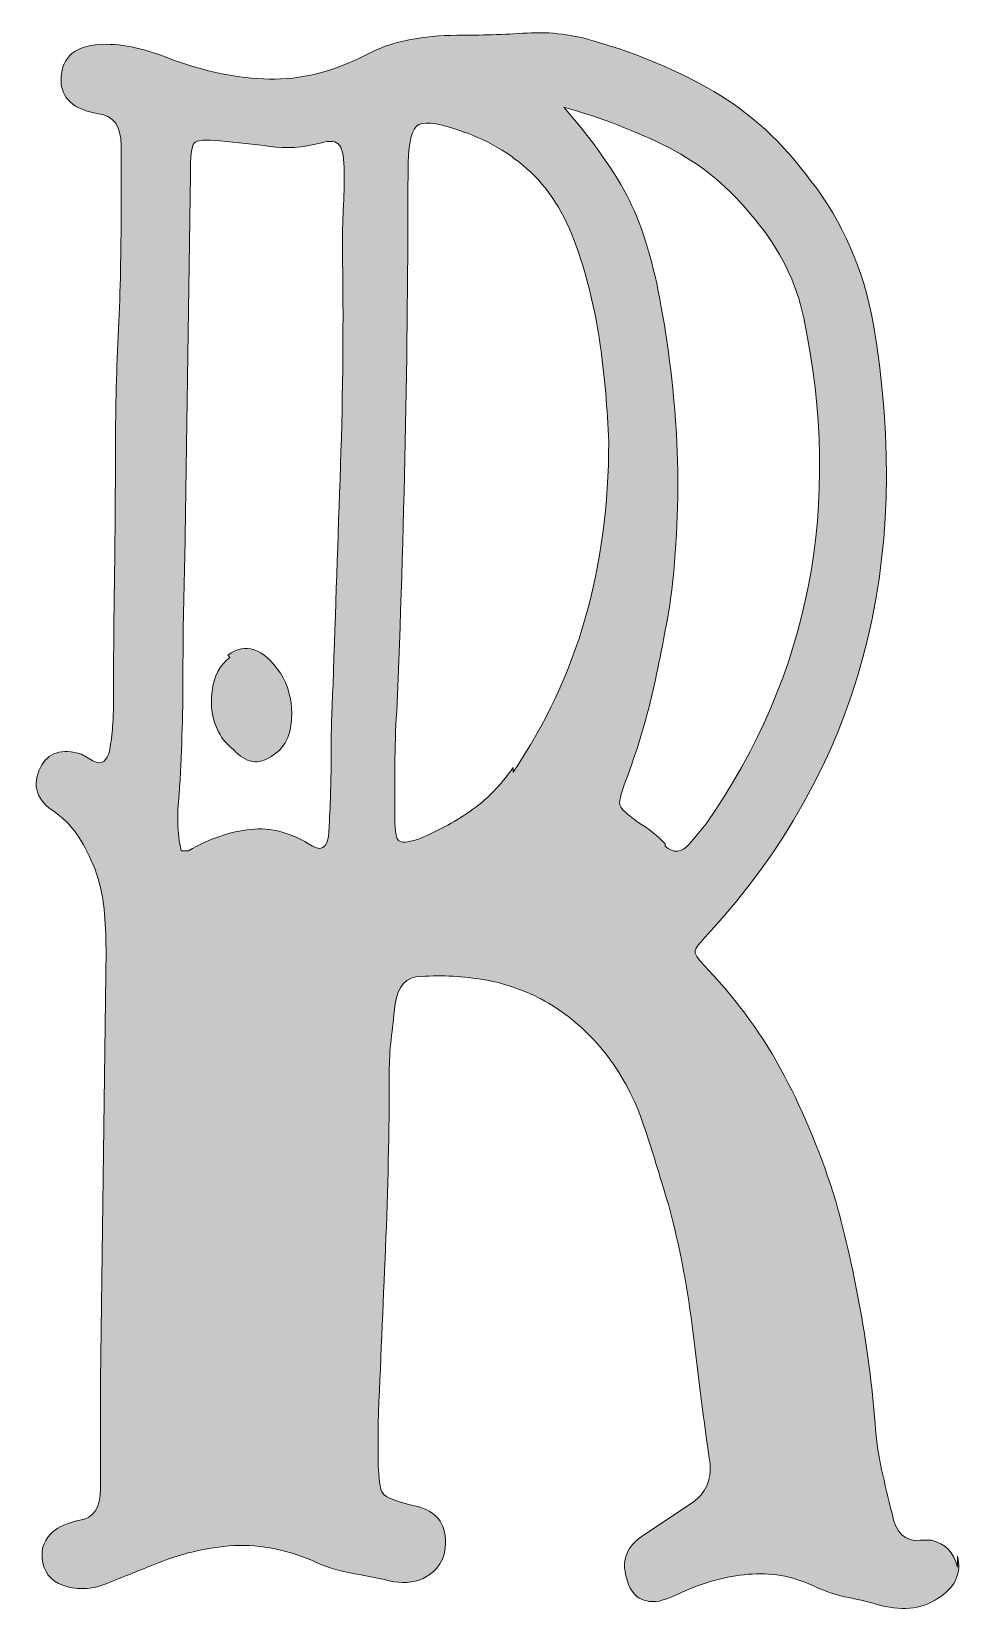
# Model space of a CAD drawing. Header units: inches. Extents: x 95 to 987, y -1033 to -47.
# Drawn here: x 403.1 to 451.2, y -868.9 to -787 of the extents above; entities that cross this region are included whole.
import ezdxf

# ---------------------------------------------------------------- set-up
doc = ezdxf.new("R2010")
doc.units = ezdxf.units.IN
doc.header["$MEASUREMENT"] = 0
doc.layers.add('Layer 1', color=7, linetype='Continuous')

# ---------------------------------------------------------------- blocks, each defined once
blk = doc.blocks.new('block 2')
at = {"layer": 'Layer 1', "true_color": 0x71020c}
h = blk.add_hatch(color=16, dxfattribs=at)
h.dxf.hatch_style = 2
edge = h.paths.add_edge_path()
edge.add_spline(control_points=[(451.042, -866.57), (450.849, -865.794), (450.395, -865.33), (449.681, -865.171), (449.681, -865.171), (449.099, -865.171), (449.099, -865.171), (448.321, -865.252), (447.835, -864.785), (447.642, -863.776), (447.446, -863), (447.266, -862.244), (447.105, -861.506), (446.944, -860.77), (446.828, -859.976), (446.767, -859.12), (446.442, -855.164), (445.76, -851.321), (444.724, -847.596), (444.011, -845.27), (443.122, -843.099), (442.052, -841.08), (440.983, -839.062), (439.671, -837.238), (438.117, -835.609), (437.661, -835.144), (437.436, -834.833), (437.436, -834.677), (437.436, -834.524), (437.661, -834.213), (438.117, -833.746), (445.956, -825.212), (448.806, -814.657), (446.67, -802.087), (446.149, -799.294), (445.081, -796.849), (443.46, -794.756), (441.971, -792.738), (440.286, -791.186), (438.407, -790.1), (436.529, -789.013), (434.521, -788.159), (432.382, -787.539), (431.151, -787.15), (429.935, -786.997), (428.738, -787.072), (427.538, -787.15), (426.323, -787.188), (425.094, -787.188), (424.251, -787.188), (423.424, -787.268), (422.617, -787.421), (421.804, -787.58), (421.044, -787.848), (420.333, -788.237), (418.645, -789.09), (416.994, -789.498), (415.376, -789.458), (413.755, -789.421), (412.102, -789.09), (410.42, -788.471), (409.835, -788.237), (409.252, -788.044), (408.67, -787.888), (408.088, -787.733), (407.502, -787.655), (406.92, -787.655), (405.366, -787.655), (404.588, -788.277), (404.588, -789.517), (404.588, -790.448), (405.235, -791.031), (406.531, -791.262), (407.309, -791.342), (407.698, -791.884), (407.698, -792.893), (407.698, -792.893), (407.698, -796.733), (407.698, -796.733), (407.698, -798.752), (407.65, -800.77), (407.551, -802.785), (407.454, -804.806), (407.406, -806.821), (407.406, -808.839), (407.406, -811.01), (407.39, -813.165), (407.358, -815.299), (407.323, -817.432), (407.309, -819.587), (407.309, -821.758), (407.309, -822.147), (407.293, -822.555), (407.261, -822.979), (407.226, -823.409), (407.178, -823.814), (407.113, -824.203), (406.985, -824.823), (406.692, -825.016), (406.238, -824.785), (406.238, -824.785), (405.656, -824.434), (405.656, -824.434), (404.62, -824.125), (403.906, -824.359), (403.517, -825.134), (403.064, -826.066), (403.324, -826.841), (404.296, -827.461), (404.813, -827.85), (405.219, -828.277), (405.511, -828.741), (405.804, -829.208), (406.077, -829.75), (406.338, -830.37), (406.595, -831.071), (406.756, -831.768), (406.824, -832.466), (406.888, -833.164), (406.92, -833.864), (406.92, -834.562), (406.92, -834.562), (406.628, -856.909), (406.628, -856.909), (406.628, -856.909), (406.628, -862.496), (406.628, -862.496), (406.628, -863.505), (406.271, -864.05), (405.56, -864.125), (404.91, -864.28), (404.457, -864.474), (404.199, -864.707), (403.745, -865.096), (403.549, -865.563), (403.617, -866.103), (403.678, -866.803), (404.035, -867.267), (404.685, -867.501), (405.331, -867.734), (406.013, -867.734), (406.727, -867.501), (407.113, -867.345), (407.502, -867.192), (407.892, -867.034), (408.281, -866.881), (408.67, -866.725), (409.059, -866.57), (410.481, -865.95), (411.893, -865.579), (413.286, -865.464), (414.679, -865.349), (416.12, -865.601), (417.612, -866.221), (418.258, -866.532), (418.905, -866.744), (419.555, -866.859), (420.201, -866.978), (420.88, -867.114), (421.594, -867.267), (422.241, -867.423), (422.826, -867.385), (423.344, -867.152), (424.122, -866.763), (424.511, -866.143), (424.511, -865.29), (424.511, -864.28), (424.026, -863.661), (423.054, -863.427), (422.016, -863.194), (421.417, -862.96), (421.256, -862.729), (421.092, -862.496), (421.012, -861.758), (421.012, -860.518), (421.012, -860.518), (421.012, -859.12), (421.012, -859.12), (421.141, -856.093), (421.27, -853.068), (421.401, -850.041), (421.53, -847.017), (421.594, -843.99), (421.594, -840.962), (421.594, -840.342), (421.626, -839.76), (421.694, -839.218), (421.755, -838.676), (421.822, -838.094), (421.887, -837.471), (422.016, -836.465), (422.469, -835.957), (423.247, -835.957), (424.348, -835.882), (425.448, -835.939), (426.551, -836.132), (427.651, -836.328), (428.69, -836.695), (429.661, -837.238), (430.633, -837.782), (431.524, -838.502), (432.334, -839.392), (433.145, -840.283), (433.84, -841.389), (434.425, -842.709), (434.747, -843.563), (435.039, -844.416), (435.297, -845.27), (435.557, -846.123), (435.815, -846.976), (436.075, -847.83), (436.657, -850.004), (437.079, -852.215), (437.339, -854.464), (437.597, -856.715), (437.889, -858.967), (438.214, -861.216), (438.278, -862.069), (437.986, -862.729), (437.339, -863.194), (437.339, -863.194), (434.715, -864.941), (434.715, -864.941), (433.936, -865.483), (433.646, -866.143), (433.84, -866.918), (434.036, -868.005), (434.618, -868.472), (435.589, -868.317), (435.914, -868.239), (436.4, -868.046), (437.047, -867.734), (438.15, -867.267), (439.266, -866.996), (440.401, -866.918), (441.534, -866.843), (442.65, -867.074), (443.753, -867.616), (444.271, -867.85), (444.821, -868.024), (445.406, -868.14), (445.988, -868.258), (446.539, -868.394), (447.057, -868.547), (448.288, -868.856), (449.324, -868.706), (450.167, -868.083), (450.945, -867.541), (451.238, -866.843), (451.042, -865.987), (451.042, -865.987), (451.042, -866.57), (451.042, -866.57)], knot_values=[0, 0, 0, 0, 1, 1, 1, 2, 2, 2, 3, 3, 3, 4, 4, 4, 5, 5, 5, 6, 6, 6, 7, 7, 7, 8, 8, 8, 9, 9, 9, 10, 10, 10, 11, 11, 11, 12, 12, 12, 13, 13, 13, 14, 14, 14, 15, 15, 15, 16, 16, 16, 17, 17, 17, 18, 18, 18, 19, 19, 19, 20, 20, 20, 21, 21, 21, 22, 22, 22, 23, 23, 23, 24, 24, 24, 25, 25, 25, 26, 26, 26, 27, 27, 27, 28, 28, 28, 29, 29, 29, 30, 30, 30, 31, 31, 31, 32, 32, 32, 33, 33, 33, 34, 34, 34, 35, 35, 35, 36, 36, 36, 37, 37, 37, 38, 38, 38, 39, 39, 39, 40, 40, 40, 41, 41, 41, 42, 42, 42, 43, 43, 43, 44, 44, 44, 45, 45, 45, 46, 46, 46, 47, 47, 47, 48, 48, 48, 49, 49, 49, 50, 50, 50, 51, 51, 51, 52, 52, 52, 53, 53, 53, 54, 54, 54, 55, 55, 55, 56, 56, 56, 57, 57, 57, 58, 58, 58, 59, 59, 59, 60, 60, 60, 61, 61, 61, 62, 62, 62, 63, 63, 63, 64, 64, 64, 65, 65, 65, 66, 66, 66, 67, 67, 67, 68, 68, 68, 69, 69, 69, 70, 70, 70, 71, 71, 71, 72, 72, 72, 73, 73, 73, 74, 74, 74, 75, 75, 75, 76, 76, 76, 77, 77, 77, 78, 78, 78, 79, 79, 79, 80, 80, 80, 81, 81, 81, 82, 82, 82, 83, 83, 83, 84, 84, 84, 84], degree=3, periodic=1)
edge = h.paths.add_edge_path()
edge.add_spline(control_points=[(419.214, -796.21), (419.182, -796.87), (419.166, -797.509), (419.166, -798.129), (419.23, -801.932), (419.198, -805.716), (419.069, -809.478), (418.937, -813.243), (418.809, -817.027), (418.68, -820.827), (418.615, -822.07), (418.583, -823.291), (418.583, -824.493), (418.583, -825.698), (418.548, -826.919), (418.484, -828.159), (418.484, -829.168), (418.197, -829.519), (417.62, -829.208), (416.533, -828.508), (415.462, -828.218), (414.407, -828.333), (413.35, -828.451), (412.277, -828.819), (411.19, -829.439), (411.19, -829.439), (410.806, -829.439), (410.806, -829.439), (410.613, -828.508), (410.581, -827.539), (410.709, -826.53), (410.838, -824.514), (410.905, -822.478), (410.905, -820.419), (410.905, -818.364), (410.938, -816.327), (411.002, -814.309), (411.002, -814.309), (411.289, -794.407), (411.289, -794.407), (411.289, -793.476), (411.353, -792.933), (411.482, -792.775), (411.608, -792.622), (412.059, -792.582), (412.827, -792.66), (413.723, -792.738), (414.587, -792.834), (415.419, -792.95), (416.251, -793.068), (417.118, -793.009), (418.014, -792.775), (418.527, -792.622), (418.862, -792.66), (419.023, -792.893), (419.182, -793.124), (419.262, -793.591), (419.262, -794.289), (419.262, -794.911), (419.246, -795.55), (419.214, -796.21)], knot_values=[0, 0, 0, 0, 1, 1, 1, 2, 2, 2, 3, 3, 3, 4, 4, 4, 5, 5, 5, 6, 6, 6, 7, 7, 7, 8, 8, 8, 9, 9, 9, 10, 10, 10, 11, 11, 11, 12, 12, 12, 13, 13, 13, 14, 14, 14, 15, 15, 15, 16, 16, 16, 17, 17, 17, 18, 18, 18, 19, 19, 19, 20, 20, 20, 20], degree=3, periodic=1)
edge = h.paths.add_edge_path()
edge.add_spline(control_points=[(431.752, -817.392), (430.941, -820.226), (429.693, -822.883), (428.008, -825.365), (428.008, -825.365), (428.008, -825.134), (428.008, -825.134), (427.361, -826.066), (426.615, -826.822), (425.773, -827.402), (424.93, -827.984), (424.026, -828.47), (423.054, -828.859), (422.534, -829.015), (422.209, -829.034), (422.08, -828.916), (421.951, -828.8), (421.887, -828.433), (421.887, -827.81), (421.887, -826.879), (421.887, -825.947), (421.887, -825.016), (421.887, -824.085), (421.919, -823.154), (421.983, -822.223), (422.372, -812.913), (422.566, -803.601), (422.566, -794.289), (422.566, -792.971), (422.713, -792.177), (423.003, -791.903), (423.296, -791.632), (423.991, -791.691), (425.094, -792.077), (426.583, -792.544), (427.863, -793.282), (428.931, -794.289), (430.002, -795.298), (430.829, -796.696), (431.411, -798.481), (431.929, -800.032), (432.299, -801.623), (432.527, -803.252), (432.755, -804.881), (432.9, -806.55), (432.965, -808.257), (432.965, -811.515), (432.56, -814.561), (431.752, -817.392)], knot_values=[0, 0, 0, 0, 1, 1, 1, 2, 2, 2, 3, 3, 3, 4, 4, 4, 5, 5, 5, 6, 6, 6, 7, 7, 7, 8, 8, 8, 9, 9, 9, 10, 10, 10, 11, 11, 11, 12, 12, 12, 13, 13, 13, 14, 14, 14, 15, 15, 15, 16, 16, 16, 16], degree=3, periodic=1)
edge = h.paths.add_edge_path()
edge.add_spline(control_points=[(437.146, -829.09), (436.757, -829.557), (436.333, -829.597), (435.882, -829.208), (435.882, -829.208), (435.882, -829.09), (435.882, -829.09), (435.557, -828.704), (435.071, -828.317), (434.425, -827.928), (433.904, -827.539), (433.612, -827.268), (433.55, -827.112), (433.483, -826.957), (433.582, -826.53), (433.84, -825.832), (434.425, -824.281), (434.892, -822.73), (435.249, -821.176), (435.605, -819.625), (435.914, -818.033), (436.172, -816.404), (436.496, -813.844), (436.609, -811.303), (436.513, -808.78), (436.416, -806.26), (436.14, -803.757), (435.686, -801.271), (435.297, -799.023), (434.747, -797.182), (434.036, -795.743), (433.322, -794.31), (432.189, -792.7), (430.633, -790.913), (432.576, -791.457), (434.39, -792.155), (436.075, -793.009), (437.76, -793.865), (439.25, -795.104), (440.546, -796.733), (441.842, -798.287), (442.685, -799.991), (443.074, -801.854), (445.081, -811.555), (443.396, -820.285), (438.018, -828.043), (438.018, -828.043), (437.146, -829.09), (437.146, -829.09)], knot_values=[0, 0, 0, 0, 1, 1, 1, 2, 2, 2, 3, 3, 3, 4, 4, 4, 5, 5, 5, 6, 6, 6, 7, 7, 7, 8, 8, 8, 9, 9, 9, 10, 10, 10, 11, 11, 11, 12, 12, 12, 13, 13, 13, 14, 14, 14, 15, 15, 15, 16, 16, 16, 16], degree=3, periodic=1)
h = blk.add_hatch(color=16, dxfattribs=at)
h.dxf.hatch_style = 2
edge = h.paths.add_edge_path()
edge.add_spline(control_points=[(413.237, -819.314), (413.237, -819.314), (413.334, -819.429), (413.334, -819.429), (412.816, -819.818), (412.507, -820.4), (412.411, -821.176), (412.314, -821.952), (412.427, -822.652), (412.752, -823.272), (412.945, -823.661), (413.203, -823.97), (413.53, -824.203), (414.177, -824.901), (414.823, -825.016), (415.473, -824.552), (416.184, -824.163), (416.541, -823.428), (416.541, -822.341), (416.541, -821.565), (416.348, -820.867), (415.959, -820.245), (415.052, -818.927), (414.144, -818.616), (413.237, -819.314)], knot_values=[0, 0, 0, 0, 1, 1, 1, 2, 2, 2, 3, 3, 3, 4, 4, 4, 5, 5, 5, 6, 6, 6, 7, 7, 7, 8, 8, 8, 8], degree=3, periodic=1)
at = {"layer": 'Layer 1', "lineweight": 0}
for points, knots in [([(451.042, -866.57), (450.849, -865.794), (450.395, -865.33), (449.681, -865.171), (449.681, -865.171), (449.099, -865.171), (449.099, -865.171), (448.321, -865.252), (447.835, -864.785), (447.642, -863.776), (447.446, -863), (447.266, -862.244), (447.105, -861.506), (446.944, -860.77), (446.828, -859.976), (446.767, -859.12), (446.442, -855.164), (445.76, -851.321), (444.724, -847.596), (444.011, -845.27), (443.122, -843.099), (442.052, -841.08), (440.983, -839.062), (439.671, -837.238), (438.117, -835.609), (437.661, -835.144), (437.436, -834.833), (437.436, -834.677), (437.436, -834.524), (437.661, -834.213), (438.117, -833.746), (445.956, -825.212), (448.806, -814.657), (446.67, -802.087), (446.149, -799.294), (445.081, -796.849), (443.46, -794.756), (441.971, -792.738), (440.286, -791.186), (438.407, -790.1), (436.529, -789.013), (434.521, -788.159), (432.382, -787.539), (431.151, -787.15), (429.935, -786.997), (428.738, -787.072), (427.538, -787.15), (426.323, -787.188), (425.094, -787.188), (424.251, -787.188), (423.424, -787.268), (422.617, -787.421), (421.804, -787.58), (421.044, -787.848), (420.333, -788.237), (418.645, -789.09), (416.994, -789.498), (415.376, -789.458), (413.755, -789.421), (412.102, -789.09), (410.42, -788.471), (409.835, -788.237), (409.252, -788.044), (408.67, -787.888), (408.088, -787.733), (407.502, -787.655), (406.92, -787.655), (405.366, -787.655), (404.588, -788.277), (404.588, -789.517), (404.588, -790.448), (405.235, -791.031), (406.531, -791.262), (407.309, -791.342), (407.698, -791.884), (407.698, -792.893), (407.698, -792.893), (407.698, -796.733), (407.698, -796.733), (407.698, -798.752), (407.65, -800.77), (407.551, -802.785), (407.454, -804.806), (407.406, -806.821), (407.406, -808.839), (407.406, -811.01), (407.39, -813.165), (407.358, -815.299), (407.323, -817.432), (407.309, -819.587), (407.309, -821.758), (407.309, -822.147), (407.293, -822.555), (407.261, -822.979), (407.226, -823.409), (407.178, -823.814), (407.113, -824.203), (406.985, -824.823), (406.692, -825.016), (406.238, -824.785), (406.238, -824.785), (405.656, -824.434), (405.656, -824.434), (404.62, -824.125), (403.906, -824.359), (403.517, -825.134), (403.064, -826.066), (403.324, -826.841), (404.296, -827.461), (404.813, -827.85), (405.219, -828.277), (405.511, -828.741), (405.804, -829.208), (406.077, -829.75), (406.338, -830.37), (406.595, -831.071), (406.756, -831.768), (406.824, -832.466), (406.888, -833.164), (406.92, -833.864), (406.92, -834.562), (406.92, -834.562), (406.628, -856.909), (406.628, -856.909), (406.628, -856.909), (406.628, -862.496), (406.628, -862.496), (406.628, -863.505), (406.271, -864.05), (405.56, -864.125), (404.91, -864.28), (404.457, -864.474), (404.199, -864.707), (403.745, -865.096), (403.549, -865.563), (403.617, -866.103), (403.678, -866.803), (404.035, -867.267), (404.685, -867.501), (405.331, -867.734), (406.013, -867.734), (406.727, -867.501), (407.113, -867.345), (407.502, -867.192), (407.892, -867.034), (408.281, -866.881), (408.67, -866.725), (409.059, -866.57), (410.481, -865.95), (411.893, -865.579), (413.286, -865.464), (414.679, -865.349), (416.12, -865.601), (417.612, -866.221), (418.258, -866.532), (418.905, -866.744), (419.555, -866.859), (420.201, -866.978), (420.88, -867.114), (421.594, -867.267), (422.241, -867.423), (422.826, -867.385), (423.344, -867.152), (424.122, -866.763), (424.511, -866.143), (424.511, -865.29), (424.511, -864.28), (424.026, -863.661), (423.054, -863.427), (422.016, -863.194), (421.417, -862.96), (421.256, -862.729), (421.092, -862.496), (421.012, -861.758), (421.012, -860.518), (421.012, -860.518), (421.012, -859.12), (421.012, -859.12), (421.141, -856.093), (421.27, -853.068), (421.401, -850.041), (421.53, -847.017), (421.594, -843.99), (421.594, -840.962), (421.594, -840.342), (421.626, -839.76), (421.694, -839.218), (421.755, -838.676), (421.822, -838.094), (421.887, -837.471), (422.016, -836.465), (422.469, -835.957), (423.247, -835.957), (424.348, -835.882), (425.448, -835.939), (426.551, -836.132), (427.651, -836.328), (428.69, -836.695), (429.661, -837.238), (430.633, -837.782), (431.524, -838.502), (432.334, -839.392), (433.145, -840.283), (433.84, -841.389), (434.425, -842.709), (434.747, -843.563), (435.039, -844.416), (435.297, -845.27), (435.557, -846.123), (435.815, -846.976), (436.075, -847.83), (436.657, -850.004), (437.079, -852.215), (437.339, -854.464), (437.597, -856.715), (437.889, -858.967), (438.214, -861.216), (438.278, -862.069), (437.986, -862.729), (437.339, -863.194), (437.339, -863.194), (434.715, -864.941), (434.715, -864.941), (433.936, -865.483), (433.646, -866.143), (433.84, -866.918), (434.036, -868.005), (434.618, -868.472), (435.589, -868.317), (435.914, -868.239), (436.4, -868.046), (437.047, -867.734), (438.15, -867.267), (439.266, -866.996), (440.401, -866.918), (441.534, -866.843), (442.65, -867.074), (443.753, -867.616), (444.271, -867.85), (444.821, -868.024), (445.406, -868.14), (445.988, -868.258), (446.539, -868.394), (447.057, -868.547), (448.288, -868.856), (449.324, -868.706), (450.167, -868.083), (450.945, -867.541), (451.238, -866.843), (451.042, -865.987), (451.042, -865.987), (451.042, -866.57), (451.042, -866.57)], [0, 0, 0, 0, 1, 1, 1, 2, 2, 2, 3, 3, 3, 4, 4, 4, 5, 5, 5, 6, 6, 6, 7, 7, 7, 8, 8, 8, 9, 9, 9, 10, 10, 10, 11, 11, 11, 12, 12, 12, 13, 13, 13, 14, 14, 14, 15, 15, 15, 16, 16, 16, 17, 17, 17, 18, 18, 18, 19, 19, 19, 20, 20, 20, 21, 21, 21, 22, 22, 22, 23, 23, 23, 24, 24, 24, 25, 25, 25, 26, 26, 26, 27, 27, 27, 28, 28, 28, 29, 29, 29, 30, 30, 30, 31, 31, 31, 32, 32, 32, 33, 33, 33, 34, 34, 34, 35, 35, 35, 36, 36, 36, 37, 37, 37, 38, 38, 38, 39, 39, 39, 40, 40, 40, 41, 41, 41, 42, 42, 42, 43, 43, 43, 44, 44, 44, 45, 45, 45, 46, 46, 46, 47, 47, 47, 48, 48, 48, 49, 49, 49, 50, 50, 50, 51, 51, 51, 52, 52, 52, 53, 53, 53, 54, 54, 54, 55, 55, 55, 56, 56, 56, 57, 57, 57, 58, 58, 58, 59, 59, 59, 60, 60, 60, 61, 61, 61, 62, 62, 62, 63, 63, 63, 64, 64, 64, 65, 65, 65, 66, 66, 66, 67, 67, 67, 68, 68, 68, 69, 69, 69, 70, 70, 70, 71, 71, 71, 72, 72, 72, 73, 73, 73, 74, 74, 74, 75, 75, 75, 76, 76, 76, 77, 77, 77, 78, 78, 78, 79, 79, 79, 80, 80, 80, 81, 81, 81, 82, 82, 82, 83, 83, 83, 84, 84, 84, 84]), ([(437.146, -829.09), (436.757, -829.557), (436.333, -829.597), (435.882, -829.208), (435.882, -829.208), (435.882, -829.09), (435.882, -829.09), (435.557, -828.704), (435.071, -828.317), (434.425, -827.928), (433.904, -827.539), (433.612, -827.268), (433.55, -827.112), (433.483, -826.957), (433.582, -826.53), (433.84, -825.832), (434.425, -824.281), (434.892, -822.73), (435.249, -821.176), (435.605, -819.625), (435.914, -818.033), (436.172, -816.404), (436.496, -813.844), (436.609, -811.303), (436.513, -808.78), (436.416, -806.26), (436.14, -803.757), (435.686, -801.271), (435.297, -799.023), (434.747, -797.182), (434.036, -795.743), (433.322, -794.31), (432.189, -792.7), (430.633, -790.913), (432.576, -791.457), (434.39, -792.155), (436.075, -793.009), (437.76, -793.865), (439.25, -795.104), (440.546, -796.733), (441.842, -798.287), (442.685, -799.991), (443.074, -801.854), (445.081, -811.555), (443.396, -820.285), (438.018, -828.043), (438.018, -828.043), (437.146, -829.09), (437.146, -829.09)], [0, 0, 0, 0, 1, 1, 1, 2, 2, 2, 3, 3, 3, 4, 4, 4, 5, 5, 5, 6, 6, 6, 7, 7, 7, 8, 8, 8, 9, 9, 9, 10, 10, 10, 11, 11, 11, 12, 12, 12, 13, 13, 13, 14, 14, 14, 15, 15, 15, 16, 16, 16, 16]), ([(431.752, -817.392), (430.941, -820.226), (429.693, -822.883), (428.008, -825.365), (428.008, -825.365), (428.008, -825.134), (428.008, -825.134), (427.361, -826.066), (426.615, -826.822), (425.773, -827.402), (424.93, -827.984), (424.026, -828.47), (423.054, -828.859), (422.534, -829.015), (422.209, -829.034), (422.08, -828.916), (421.951, -828.8), (421.887, -828.433), (421.887, -827.81), (421.887, -826.879), (421.887, -825.947), (421.887, -825.016), (421.887, -824.085), (421.919, -823.154), (421.983, -822.223), (422.372, -812.913), (422.566, -803.601), (422.566, -794.289), (422.566, -792.971), (422.713, -792.177), (423.003, -791.903), (423.296, -791.632), (423.991, -791.691), (425.094, -792.077), (426.583, -792.544), (427.863, -793.282), (428.931, -794.289), (430.002, -795.298), (430.829, -796.696), (431.411, -798.481), (431.929, -800.032), (432.299, -801.623), (432.527, -803.252), (432.755, -804.881), (432.9, -806.55), (432.965, -808.257), (432.965, -811.515), (432.56, -814.561), (431.752, -817.392)], [0, 0, 0, 0, 1, 1, 1, 2, 2, 2, 3, 3, 3, 4, 4, 4, 5, 5, 5, 6, 6, 6, 7, 7, 7, 8, 8, 8, 9, 9, 9, 10, 10, 10, 11, 11, 11, 12, 12, 12, 13, 13, 13, 14, 14, 14, 15, 15, 15, 16, 16, 16, 16]), ([(419.214, -796.21), (419.182, -796.87), (419.166, -797.509), (419.166, -798.129), (419.23, -801.932), (419.198, -805.716), (419.069, -809.478), (418.937, -813.243), (418.809, -817.027), (418.68, -820.827), (418.615, -822.07), (418.583, -823.291), (418.583, -824.493), (418.583, -825.698), (418.548, -826.919), (418.484, -828.159), (418.484, -829.168), (418.197, -829.519), (417.62, -829.208), (416.533, -828.508), (415.462, -828.218), (414.407, -828.333), (413.35, -828.451), (412.277, -828.819), (411.19, -829.439), (411.19, -829.439), (410.806, -829.439), (410.806, -829.439), (410.613, -828.508), (410.581, -827.539), (410.709, -826.53), (410.838, -824.514), (410.905, -822.478), (410.905, -820.419), (410.905, -818.364), (410.938, -816.327), (411.002, -814.309), (411.002, -814.309), (411.289, -794.407), (411.289, -794.407), (411.289, -793.476), (411.353, -792.933), (411.482, -792.775), (411.608, -792.622), (412.059, -792.582), (412.827, -792.66), (413.723, -792.738), (414.587, -792.834), (415.419, -792.95), (416.251, -793.068), (417.118, -793.009), (418.014, -792.775), (418.527, -792.622), (418.862, -792.66), (419.023, -792.893), (419.182, -793.124), (419.262, -793.591), (419.262, -794.289), (419.262, -794.911), (419.246, -795.55), (419.214, -796.21)], [0, 0, 0, 0, 1, 1, 1, 2, 2, 2, 3, 3, 3, 4, 4, 4, 5, 5, 5, 6, 6, 6, 7, 7, 7, 8, 8, 8, 9, 9, 9, 10, 10, 10, 11, 11, 11, 12, 12, 12, 13, 13, 13, 14, 14, 14, 15, 15, 15, 16, 16, 16, 17, 17, 17, 18, 18, 18, 19, 19, 19, 20, 20, 20, 20]), ([(413.237, -819.314), (413.237, -819.314), (413.334, -819.429), (413.334, -819.429), (412.816, -819.818), (412.507, -820.4), (412.411, -821.176), (412.314, -821.952), (412.427, -822.652), (412.752, -823.272), (412.945, -823.661), (413.203, -823.97), (413.53, -824.203), (414.177, -824.901), (414.823, -825.016), (415.473, -824.552), (416.184, -824.163), (416.541, -823.428), (416.541, -822.341), (416.541, -821.565), (416.348, -820.867), (415.959, -820.245), (415.052, -818.927), (414.144, -818.616), (413.237, -819.314)], [0, 0, 0, 0, 1, 1, 1, 2, 2, 2, 3, 3, 3, 4, 4, 4, 5, 5, 5, 6, 6, 6, 7, 7, 7, 8, 8, 8, 8])]:
    blk.add_open_spline(points, degree=3, knots=knots, dxfattribs=at)

msp = doc.modelspace()

# ---------------------------------------------------------------- block references
at = {"layer": 'Layer 1'}
msp.add_blockref('block 2', (0, 0), dxfattribs=at)

doc.saveas('drawing.dxf')
